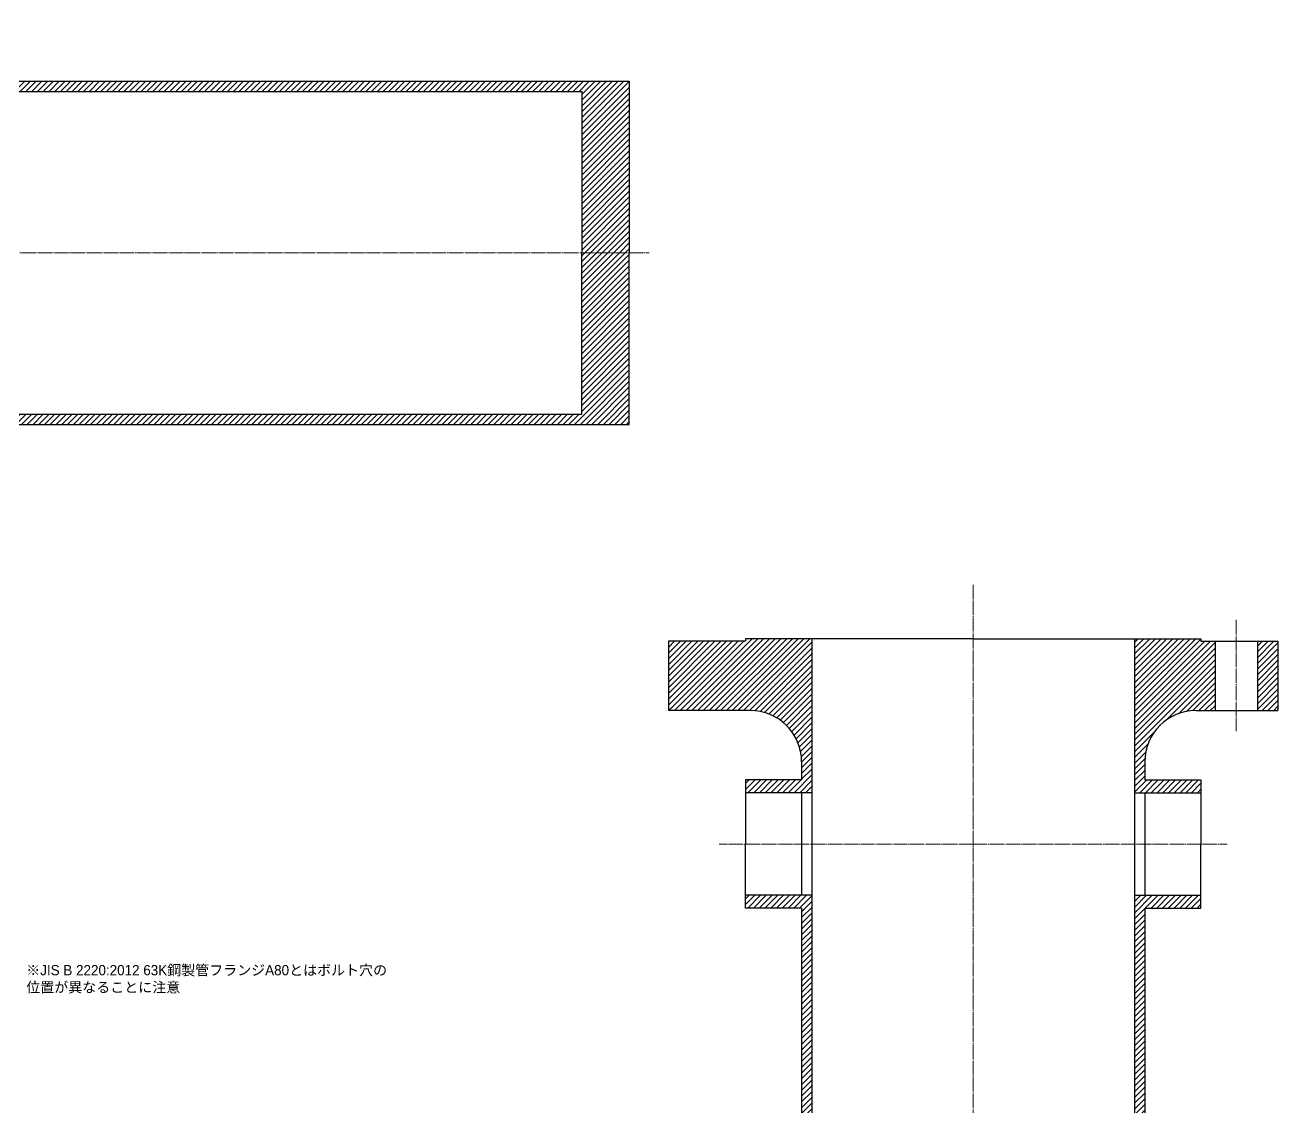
# Model space of a CAD drawing. Header units: millimetres. Extents: x -101 to 1677, y -1075 to 773.
# Drawn here: x 701 to 1677, y -130 to 713 of the extents above; entities that cross this region are included whole.
import ezdxf

# ---------------------------------------------------------------- set-up
doc = ezdxf.new("R2010")
doc.units = ezdxf.units.MM
doc.linetypes.add('JIS_08_11', pattern=[12.8, 11, -0.6, 0.6, -0.6])
for name, color, linetype, lineweight in [('CHAN BODY OUTER', 7, 'Continuous', 30), ('Cster BODY OUTER', 7, 'Continuous', 30), ('Cster Center', 2, 'JIS_08_11', 13), ('Cster Hatch', 7, 'Continuous', 13), ('SUS_Dim', 7, 'Continuous', 13)]:
    doc.layers.add(name, color=color, linetype=linetype, lineweight=lineweight)
doc.styles.add('JIS Mechanical', font='arial.ttf', dxfattribs={"height": 8})

msp = doc.modelspace()

# ---------------------------------------------------------------- hatches: boundary and pattern name
at = {"layer": 'Cster Hatch'}
h = msp.add_hatch(dxfattribs=at)
h.set_pattern_fill('ANSI31', color=256)
h.paths.add_polyline_path([(1171.67284, 669.04834), (379.67284, 669.04834), (379.67284, 712.84834), (369.67284, 712.84834), (369.67284, 661.04834), (1134.67284, 661.04834), (1134.67284, 535.34834), (1171.67284, 535.34834)])
h = msp.add_hatch(dxfattribs=at)
h.set_pattern_fill('ANSI31', color=256)
h.paths.add_polyline_path([(1171.67284, 535.34834), (1134.67284, 535.34834), (1134.67284, 409.64834), (369.67284, 409.64834), (369.67284, 357.84834), (379.67284, 357.84834), (379.67284, 401.64834), (1171.67284, 401.64834)])
h = msp.add_hatch(dxfattribs=at)
h.set_pattern_fill('ANSI31', color=256)
h.paths.add_polyline_path([(1202.16882, 232.65638), (1202.16882, 178.65638), (1265.96882, 178.65638, -0.414213562), (1305.96882, 138.65638), (1305.96882, 124.65638), (1262.16882, 124.65638), (1262.16882, 114.65638), (1313.96882, 114.65638), (1313.96882, 234.65638), (1262.16882, 234.65638), (1262.16882, 232.65638)])
h = msp.add_hatch(dxfattribs=at)
h.set_pattern_fill('ANSI31', color=256)
h.paths.add_polyline_path([(1565.36882, 114.65638), (1617.16882, 114.65638), (1617.16882, 124.65638), (1573.36882, 124.65638), (1573.36882, 138.65638, -0.414213562), (1613.36882, 178.65638), (1628.16882, 178.65638), (1628.16882, 232.65638), (1617.16882, 232.65638), (1617.16882, 234.65638), (1565.36882, 234.65638)])
h.paths.add_polyline_path([(1661.16882, 178.65638), (1677.16882, 178.65638), (1677.16882, 232.65638), (1661.16882, 232.65638)])
h.paths.add_polyline_path([(1617.16882, 24.65638), (1617.16882, 34.65638), (1565.36882, 34.65638), (1565.36882, -730.34362), (1439.66882, -730.34362), (1439.66882, -767.34362), (1573.36882, -767.34362), (1573.36882, 24.65638)])
h = msp.add_hatch(dxfattribs=at)
h.set_pattern_fill('ANSI31', color=256)
h.paths.add_polyline_path([(1439.66882, -767.34362), (1439.66882, -730.34362), (1313.96882, -730.34362), (1313.96882, 34.65638), (1262.16882, 34.65638), (1262.16882, 24.65638), (1305.96882, 24.65638), (1305.96882, -767.34362)])

# ---------------------------------------------------------------- linework, layer by layer
at = {"layer": 'CHAN BODY OUTER'}
for p, q in [((1628.16882, 232.65638), (1628.16882, 178.65638)), ((1661.16882, 232.65638), (1661.16882, 178.65638))]:
    msp.add_line(p, q, dxfattribs=at)
at = {"layer": 'Cster BODY OUTER'}
for p, q in [((379.67284, 669.04834), (1171.67284, 669.04834)), ((1171.67284, 669.04834), (1171.67284, 535.34834)), ((169.67284, 661.04834), (1134.67284, 661.04834)), ((1134.67284, 661.04834), (1134.67284, 535.34834)), ((1134.67284, 409.64834), (1134.67284, 535.34834)), ((1171.67284, 401.64834), (1171.67284, 535.34834)), ((169.67284, 409.64834), (1134.67284, 409.64834)), ((379.67284, 401.64834), (1171.67284, 401.64834)), ((1439.66882, 234.65638), (1262.16882, 234.65638)), ((1262.16882, 234.65638), (1262.16882, 232.65638)), ((1313.96882, 234.65638), (1313.96882, -730.34362)), ((1439.66882, 234.65638), (1617.16882, 234.65638)), ((1565.36882, 234.65638), (1565.36882, -730.34362)), ((1617.16882, 234.65638), (1617.16882, 232.65638)), ((1202.16882, 232.65638), (1202.16882, 178.65638)), ((1262.16882, 232.65638), (1202.16882, 232.65638)), ((1617.16882, 232.65638), (1677.16882, 232.65638)), ((1677.16882, 232.65638), (1677.16882, 178.65638)), ((1265.96882, 178.65638), (1202.16882, 178.65638)), ((1613.36882, 178.65638), (1677.16882, 178.65638)), ((1305.96882, 138.65638), (1305.96882, 124.65638)), ((1573.36882, 138.65638), (1573.36882, 124.65638)), ((1305.96882, 124.65638), (1262.16882, 124.65638)), ((1262.16882, 124.65638), (1262.16882, 74.65638)), ((1573.36882, 124.65638), (1617.16882, 124.65638)), ((1617.16882, 124.65638), (1617.16882, 74.65638)), ((1313.96882, 114.65638), (1262.16882, 114.65638)), ((1305.96882, 114.65638), (1305.96882, 34.65638)), ((1565.36882, 114.65638), (1617.16882, 114.65638)), ((1573.36882, 114.65638), (1573.36882, 34.65638)), ((1262.16882, 24.65638), (1262.16882, 74.65638)), ((1617.16882, 24.65638), (1617.16882, 74.65638)), ((1313.96882, 34.65638), (1262.16882, 34.65638)), ((1565.36882, 34.65638), (1617.16882, 34.65638)), ((1305.96882, 24.65638), (1262.16882, 24.65638)), ((1305.96882, 24.65638), (1305.96882, -767.34362)), ((1573.36882, 24.65638), (1617.16882, 24.65638)), ((1573.36882, 24.65638), (1573.36882, -767.34362))]:
    msp.add_line(p, q, dxfattribs=at)
for centre, start, end in [((1265.96882, 138.65638), 0, 90), ((1613.36882, 138.65638), 90, 180)]:
    msp.add_arc(centre, 40, start, end, dxfattribs=at)
at = {"layer": 'Cster Center'}
for p, q in [((83.64853, 535.34834), (1187.16497, 535.34834)), ((1439.66882, 276.73525), (1439.66882, -782.83575)), ((1644.66882, 249.27081), (1644.66882, 162.65571)), ((1439.66882, 74.65638), (1241.67568, 74.65638)), ((1439.66882, 74.65638), (1637.66197, 74.65638))]:
    msp.add_line(p, q, dxfattribs=at)

# ---------------------------------------------------------------- texts
at = {"layer": 'SUS_Dim', "insert": (701.68472, -19.65238), "char_height": 8, "attachment_point": 1, "style": 'JIS Mechanical'}
msp.add_mtext_dynamic_manual_height_columns('{\\fGulim|b0|i0|c129|p50;※JIS B 2220:2012 63K鋼製管フランジA80とはボルト穴の位置が異なることに注意}', width=285.5656957, gutter_width=12.5, heights=[75.08938], dxfattribs=at)

doc.saveas('drawing.dxf')
